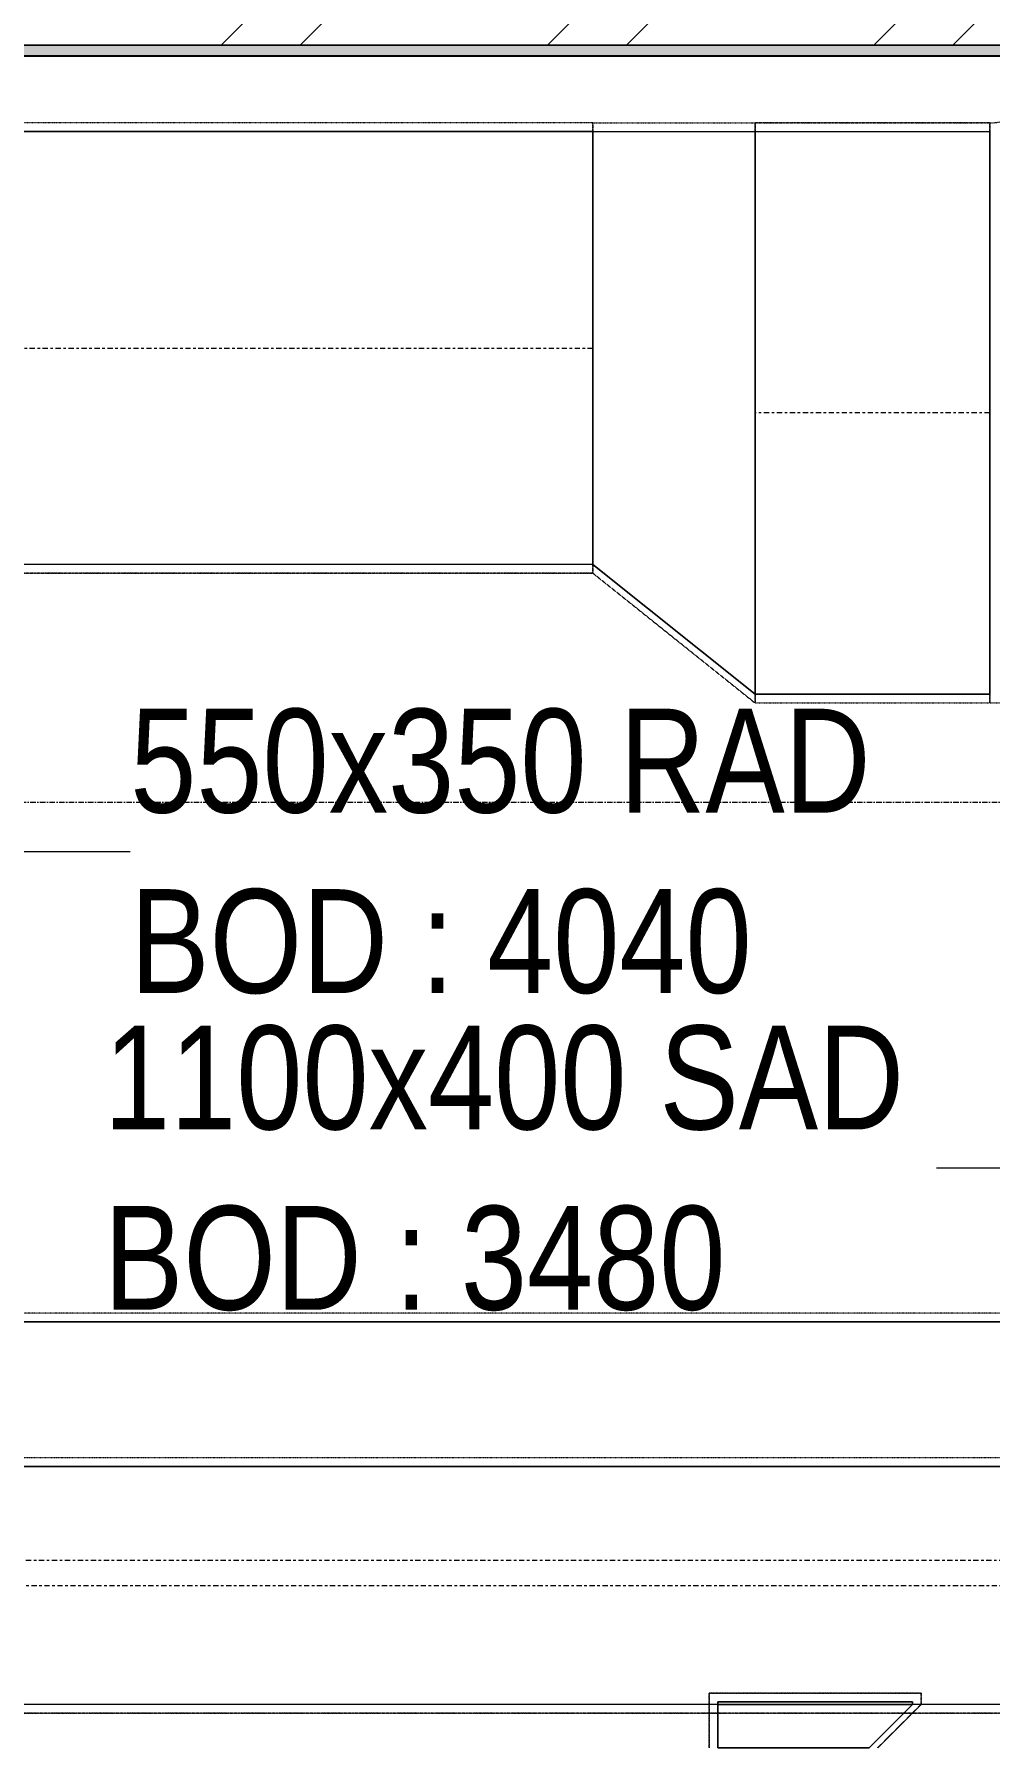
# Model space of a CAD drawing. Header units: inches. Extents: x -83664 to 20107, y -47222 to 19398.
# Drawn here: x -6834 to -4625, y -29948 to -25990 of the extents above; entities that cross this region are included whole.
import ezdxf

# ---------------------------------------------------------------- set-up
doc = ezdxf.new("R2010")
doc.units = ezdxf.units.IN
doc.header["$MEASUREMENT"] = 0
for name, pattern in [('Center', [29.999999, 12, -6, 6, -6]), ('Grid Line', [22.225, 12.7, -3.175, 3.175, -3.175]), ('Hidden 0_50', [1.0584, 0.5292, -0.5292])]:
    doc.linetypes.add(name, pattern=pattern)
for name, color, linetype, lineweight in [('A-WALL', 7, 'Continuous', 9), ('A-WALL-PATT', 7, 'Continuous', 25), ('M-HVAC-DUCT-CNTR', 7, 'Center', 9), ('M-HVAC-DUCT-IDEN', 7, 'Continuous', 18), ('S-GRID', 7, 'Continuous', 9)]:
    doc.layers.add(name, color=color, linetype=linetype, lineweight=lineweight)
doc.layers.add('M-HVAC-DUCT', color=7, linetype='Continuous', lineweight=9, true_color=0xffe97f)
doc.styles.add('Arial Narrow_21', font='ARIALN.TTF', dxfattribs={"height": 240})
pattern_1 = [(0, (0, 0), (1219.2, 304.8), [50.292, -864.108, 50.292, -864.108, -4876.8]), (0, (0, 0), (1219.2, 304.8), [-1828.8, 50.292, -1778.508, 50.292, -864.108, -2133.6]), (0, (0, 0), (1219.2, 304.8), [-4572, 50.292, -559.308, 50.292, -1473.708]), (120, (457.2, 152.4), (-873.56454, 903.45817), [50.292, -864.108, 50.292, -864.108, -4876.8]), (120, (457.2, 152.4), (-873.56454, 903.45817), [-1828.8, 50.292, -1778.508, 50.292, -864.108, -2133.6]), (120, (457.2, 152.4), (-873.56454, 903.45817), [-4572, 50.292, -559.308, 50.292, -1473.708]), (240, (609.6, 762), (-345.63546, -1208.25817), [50.292, -864.108, 50.292, -864.108, -4876.8]), (240, (609.6, 762), (-345.63546, -1208.25817), [-1828.8, 50.292, -1778.508, 50.292, -864.108, -2133.6]), (240, (609.6, 762), (-345.63546, -1208.25817), [-4572, 50.292, -559.308, 50.292, -1473.708])]
pattern_2 = [(45, (0, 0), (-377.1708, 377.1708), []), (45, (0, 571.5), (-377.1708, 377.1708), [])]

# ---------------------------------------------------------------- blocks, each defined once
blk = doc.blocks.new('M_Rectangular Tap - Beveled - Standard-7399572-FIRST FLOOR AC CONDITIONING LAYOUT - PART A')
at = {"layer": 'M-HVAC-DUCT', "color": 6, "true_color": 0xff00ff}
for p, q in [((100, 175), (-6.096, 175)), ((-6.096, 175), (100, 175)), ((-6.096, 175), (-6.096, -275)), ((-6.096, -275), (-6.096, 175)), ((100, 175), (100, -175)), ((100, -175), (100, 175)), ((0, -275), (100, -175)), ((0, -275), (100, -175)), ((-6.096, -275), (0, -275)), ((0, -275), (-6.096, -275))]:
    blk.add_line(p, q, dxfattribs=at)
blk = doc.blocks.new('M_Rectangular Transition - Length - Standard-8296291-FIRST FLOOR AC CONDITIONING LAYOUT - PART A')
at = {"layer": 'M-HVAC-DUCT', "color": 6, "true_color": 0xff00ff}
for p, q in [((0, 500), (0, -500)), ((0, 500), (375, 500)), ((0, 500), (375, 500)), ((0, -500), (0, 500)), ((375, -800), (375, 500)), ((375, 500), (375, -800)), ((0, -500), (375, -800)), ((375, -800), (0, -500))]:
    blk.add_line(p, q, dxfattribs=at)
blk = doc.blocks.new('TEMW-SMBZ-HO-BM-HVAC-00002_rvt-1-FIRST FLOOR AC CONDITIONING LAYOUT - PART A')
at = {"layer": 'M-HVAC-DUCT', "color": 6, "linetype": 'Hidden 0_50', "true_color": 0xff00ff}
for p, q in [((145914.4, 72177.7), (142122.5, 72177.7)), ((145914.4, 72177.7), (142122.5, 72177.7)), ((145914.4, 72177.7), (145914.4, 71137.7)), ((145914.4, 72177.7), (146289.4, 72177.7)), ((145914.4, 72177.7), (146289.4, 72177.7)), ((145914.4, 71137.7), (145914.4, 72177.7)), ((145914.4, 71137.7), (145914.4, 72177.7)), ((145914.4, 72177.7), (145914.4, 71137.7)), ((146289.4, 72177.7), (146289.4, 70837.7)), ((146289.4, 70837.7), (146289.4, 72177.7)), ((146832, 72177.7), (146289.4, 72177.7)), ((146289.4, 72177.7), (146832, 72177.7)), ((146289.4, 70837.7), (146289.4, 72177.7)), ((146289.4, 72177.7), (146289.4, 70837.7)), ((146832, 72177.7), (146832, 70837.7)), ((146832, 70837.7), (146832, 72177.7)), ((146832, 72177.7), (146832, 70837.7)), ((146832, 70837.7), (146832, 72177.7)), ((142122.5, 71137.7), (145914.4, 71137.7)), ((145914.4, 71137.7), (142122.5, 71137.7)), ((145914.4, 71137.7), (146289.4, 70837.7)), ((146289.4, 70837.7), (145914.4, 71137.7)), ((146289.4, 70837.7), (146832, 70837.7)), ((146289.4, 70837.7), (146832, 70837.7)), ((148886.8, 69094), (142186.8, 69094)), ((148886.8, 69094), (142186.8, 69094)), ((146183.3, 68424), (146183.3, 68550.1)), ((146183.3, 68550.1), (146673.3, 68550.1)), ((146673.3, 68550.1), (146183.3, 68550.1)), ((146183.3, 68550.1), (146183.3, 68424)), ((146673.3, 68550.1), (146673.3, 68524)), ((146673.3, 68524), (146673.3, 68550.1)), ((142186.8, 68504), (148886.8, 68504)), ((148886.8, 68504), (142186.8, 68504)), ((146673.3, 68524), (146573.3, 68424)), ((146573.3, 68424), (146673.3, 68524))]:
    blk.add_line(p, q, dxfattribs=at)
at = {"layer": 'M-HVAC-DUCT', "color": 6, "true_color": 0xff00ff}
for p, q in [((142122.5, 72157.7), (145914.4, 72157.7)), ((145914.4, 72157.7), (142122.5, 72157.7)), ((145914.4, 72157.7), (145914.4, 71157.7)), ((145914.4, 71157.7), (145914.4, 72157.7)), ((146289.4, 70857.7), (146289.4, 72157.7)), ((146289.4, 72157.7), (146289.4, 70857.7)), ((146289.4, 72157.7), (146832, 72157.7)), ((146289.4, 72157.7), (146832, 72157.7)), ((146832, 70857.7), (146832, 72157.7)), ((146832, 72157.7), (146832, 70857.7)), ((145914.4, 71157.7), (142122.5, 71157.7)), ((145914.4, 71157.7), (142122.5, 71157.7)), ((146832, 70857.7), (146289.4, 70857.7)), ((146289.4, 70857.7), (146832, 70857.7)), ((142186.8, 69074), (148886.8, 69074)), ((148886.8, 69074), (142186.8, 69074)), ((146203.3, 68524), (146203.3, 68530.1)), ((146203.3, 68530.1), (146203.3, 68524)), ((146203.3, 68530.1), (146653.3, 68530.1)), ((146653.3, 68530.1), (146203.3, 68530.1)), ((146653.3, 68530.1), (146653.3, 68524)), ((146653.3, 68524), (146653.3, 68530.1)), ((148886.8, 68524), (142186.8, 68524)), ((148886.8, 68524), (142186.8, 68524)), ((146203.3, 68524), (146653.3, 68524)), ((146653.3, 68524), (146203.3, 68524))]:
    blk.add_line(p, q, dxfattribs=at)
at = {"layer": 'M-HVAC-DUCT', "color": 30, "linetype": 'Hidden 0_50', "true_color": 0xff7f00}
blk.add_line((150082.7, 69427.7), (141124, 69427.7), dxfattribs=at)
blk.add_line((150082.7, 69427.7), (141124, 69427.7), dxfattribs=at)
at = {"layer": 'M-HVAC-DUCT', "color": 30, "true_color": 0xff7f00}
for p, q in [((141124, 69407.7), (150082.7, 69407.7)), ((150082.7, 69407.7), (141124, 69407.7))]:
    blk.add_line(p, q, dxfattribs=at)
at = {"layer": 'M-HVAC-DUCT', "color": 6, "linetype": 'Hidden 0_50', "true_color": 0xff00ff}
for radius in [110, 1450, 1450, 110]:
    blk.add_arc((146832, 72287.7), radius, 270, 0, dxfattribs=at)
at = {"layer": 'M-HVAC-DUCT-CNTR', "color": 6, "true_color": 0xff00ff}
for p, q in [((142122.5, 71657.7), (145914.4, 71657.7)), ((146832, 71507.7), (146289.4, 71507.7)), ((142186.8, 68799), (148886.8, 68799))]:
    blk.add_line(p, q, dxfattribs=at)
at = {"layer": 'M-HVAC-DUCT-CNTR', "color": 30, "true_color": 0xff7f00}
blk.add_line((141124, 68857.7), (150082.7, 68857.7), dxfattribs=at)
at = {"layer": 'M-HVAC-DUCT', "color": 6, "linetype": 'Hidden 0_50', "lineweight": 9, "true_color": 0xff00ff}
blk.add_blockref('M_Rectangular Transition - Length - Standard-8296291-FIRST FLOOR AC CONDITIONING LAYOUT - PART A', (145914.4, 71657.7), dxfattribs=at)
at = {"layer": 'M-HVAC-DUCT', "color": 6, "linetype": 'Hidden 0_50', "lineweight": 9, "true_color": 0xff00ff, "extrusion": (0, 0, -1), "rotation": 270}
blk.add_blockref('M_Rectangular Tap - Beveled - Standard-7399572-FIRST FLOOR AC CONDITIONING LAYOUT - PART A', (-146378.3, 68524), dxfattribs=at)
blk = doc.blocks.new('TEMW-SMBZ-HO-BM-HVAC-00002_rvt-2-FIRST FLOOR AC CONDITIONING LAYOUT - PART A')
at = {"layer": 'M-HVAC-DUCT', "color": 6, "linetype": 'Hidden 0_50', "true_color": 0xff00ff}
for p, q in [((145914.4, 72177.7), (142122.5, 72177.7)), ((145914.4, 72177.7), (142122.5, 72177.7)), ((145914.4, 72177.7), (145914.4, 71137.7)), ((145914.4, 72177.7), (146289.4, 72177.7)), ((145914.4, 72177.7), (146289.4, 72177.7)), ((145914.4, 71137.7), (145914.4, 72177.7)), ((145914.4, 71137.7), (145914.4, 72177.7)), ((145914.4, 72177.7), (145914.4, 71137.7)), ((146289.4, 72177.7), (146289.4, 70837.7)), ((146289.4, 70837.7), (146289.4, 72177.7)), ((146832, 72177.7), (146289.4, 72177.7)), ((146289.4, 72177.7), (146832, 72177.7)), ((146289.4, 70837.7), (146289.4, 72177.7)), ((146289.4, 72177.7), (146289.4, 70837.7)), ((146832, 72177.7), (146832, 70837.7)), ((146832, 70837.7), (146832, 72177.7)), ((146832, 72177.7), (146832, 70837.7)), ((146832, 70837.7), (146832, 72177.7)), ((142122.5, 71137.7), (145914.4, 71137.7)), ((145914.4, 71137.7), (142122.5, 71137.7)), ((145914.4, 71137.7), (146289.4, 70837.7)), ((146289.4, 70837.7), (145914.4, 71137.7)), ((146289.4, 70837.7), (146832, 70837.7)), ((146289.4, 70837.7), (146832, 70837.7)), ((148886.8, 69094), (142186.8, 69094)), ((148886.8, 69094), (142186.8, 69094)), ((146183.3, 68424), (146183.3, 68550.1)), ((146183.3, 68550.1), (146673.3, 68550.1)), ((146673.3, 68550.1), (146183.3, 68550.1)), ((146183.3, 68550.1), (146183.3, 68424)), ((146673.3, 68550.1), (146673.3, 68524)), ((146673.3, 68524), (146673.3, 68550.1)), ((142186.8, 68504), (148886.8, 68504)), ((148886.8, 68504), (142186.8, 68504)), ((146673.3, 68524), (146573.3, 68424)), ((146573.3, 68424), (146673.3, 68524))]:
    blk.add_line(p, q, dxfattribs=at)
at = {"layer": 'M-HVAC-DUCT', "color": 6, "true_color": 0xff00ff}
for p, q in [((142122.5, 72157.7), (145914.4, 72157.7)), ((145914.4, 72157.7), (142122.5, 72157.7)), ((145914.4, 72157.7), (145914.4, 71157.7)), ((145914.4, 71157.7), (145914.4, 72157.7)), ((146289.4, 70857.7), (146289.4, 72157.7)), ((146289.4, 72157.7), (146289.4, 70857.7)), ((146289.4, 72157.7), (146832, 72157.7)), ((146289.4, 72157.7), (146832, 72157.7)), ((146832, 70857.7), (146832, 72157.7)), ((146832, 72157.7), (146832, 70857.7)), ((145914.4, 71157.7), (142122.5, 71157.7)), ((145914.4, 71157.7), (142122.5, 71157.7)), ((146832, 70857.7), (146289.4, 70857.7)), ((146289.4, 70857.7), (146832, 70857.7)), ((142186.8, 69074), (148886.8, 69074)), ((148886.8, 69074), (142186.8, 69074)), ((146203.3, 68524), (146203.3, 68530.1)), ((146203.3, 68530.1), (146203.3, 68524)), ((146203.3, 68530.1), (146653.3, 68530.1)), ((146653.3, 68530.1), (146203.3, 68530.1)), ((146653.3, 68530.1), (146653.3, 68524)), ((146653.3, 68524), (146653.3, 68530.1)), ((148886.8, 68524), (142186.8, 68524)), ((148886.8, 68524), (142186.8, 68524)), ((146203.3, 68524), (146653.3, 68524)), ((146653.3, 68524), (146203.3, 68524))]:
    blk.add_line(p, q, dxfattribs=at)
at = {"layer": 'M-HVAC-DUCT', "color": 30, "linetype": 'Hidden 0_50', "true_color": 0xff7f00}
blk.add_line((150082.7, 69427.7), (141124, 69427.7), dxfattribs=at)
blk.add_line((150082.7, 69427.7), (141124, 69427.7), dxfattribs=at)
at = {"layer": 'M-HVAC-DUCT', "color": 30, "true_color": 0xff7f00}
for p, q in [((141124, 69407.7), (150082.7, 69407.7)), ((150082.7, 69407.7), (141124, 69407.7))]:
    blk.add_line(p, q, dxfattribs=at)
at = {"layer": 'M-HVAC-DUCT', "color": 6, "linetype": 'Hidden 0_50', "true_color": 0xff00ff}
for radius in [110, 1450, 1450, 110]:
    blk.add_arc((146832, 72287.7), radius, 270, 0, dxfattribs=at)
at = {"layer": 'M-HVAC-DUCT-CNTR', "color": 6, "true_color": 0xff00ff}
for p, q in [((142122.5, 71657.7), (145914.4, 71657.7)), ((146832, 71507.7), (146289.4, 71507.7)), ((142186.8, 68799), (148886.8, 68799))]:
    blk.add_line(p, q, dxfattribs=at)
at = {"layer": 'M-HVAC-DUCT-CNTR', "color": 30, "true_color": 0xff7f00}
blk.add_line((141124, 68857.7), (150082.7, 68857.7), dxfattribs=at)
at = {"layer": 'M-HVAC-DUCT', "color": 6, "linetype": 'Hidden 0_50', "lineweight": 9, "true_color": 0xff00ff}
blk.add_blockref('M_Rectangular Transition - Length - Standard-8296291-FIRST FLOOR AC CONDITIONING LAYOUT - PART A', (145914.4, 71657.7), dxfattribs=at)
at = {"layer": 'M-HVAC-DUCT', "color": 6, "linetype": 'Hidden 0_50', "lineweight": 9, "true_color": 0xff00ff, "extrusion": (0, 0, -1), "rotation": 270}
blk.add_blockref('M_Rectangular Tap - Beveled - Standard-7399572-FIRST FLOOR AC CONDITIONING LAYOUT - PART A', (-146378.3, 68524), dxfattribs=at)
blk = doc.blocks.new('SMBZ_Hospital Arch Model_2026_01_29_rvt-1-FIRST FLOOR AC CONDITIONING LAYOUT - PART A')
at = {"layer": 'A-WALL-PATT', "lineweight": 9, "true_color": 0xbbbbbb}
h = blk.add_hatch(dxfattribs=at)
h.set_pattern_fill('FP_12', color=9, style=0, pattern_type=2)
h.set_pattern_definition(pattern_2)
h.paths.add_polyline_path([(166659.4, 72357.7), (166659.4, 72557.7), (115109.4, 72557.7), (115109.4, 72357.7), (166461.3, 72357.7), (166461.3, 72526), (166611.3, 72526), (166611.3, 72357.7), (166634.4, 72357.7)])
h.paths.add_polyline_path([(148287, 72382.7), (146937, 72382.7), (146937, 72532.7), (148287, 72532.7), (148287, 72428.4)])
h.paths.add_polyline_path([(151156.4, 72382.7), (150032.4, 72382.7), (150032.4, 72532.7), (151156.4, 72532.7), (151156.4, 72417.2)])
h.paths.add_polyline_path([(134923.8, 72404.6), (134923.8, 72554.6), (135947.8, 72554.6), (135947.8, 72404.6)])
h = blk.add_hatch(dxfattribs=at)
h.set_pattern_fill('FP_12', color=9, style=0, pattern_type=2)
h.set_pattern_definition(pattern_2)
h.paths.add_polyline_path([(166659.4, 72357.7), (166659.4, 72557.7), (123686, 72557.7), (123686, 72357.7), (166461.3, 72357.7), (166461.3, 72526), (166611.3, 72526), (166611.3, 72357.7), (166634.4, 72357.7)])
h.paths.add_polyline_path([(148287, 72382.7), (146937, 72382.7), (146937, 72532.7), (148287, 72532.7), (148287, 72442.6)])
h.paths.add_polyline_path([(150032.4, 72382.7), (150032.4, 72532.7), (151156.4, 72532.7), (151156.4, 72382.7)])
h.paths.add_polyline_path([(134923.8, 72404.6), (134923.8, 72554.6), (135947.8, 72554.6), (135947.8, 72404.6)])
h = blk.add_hatch(dxfattribs=at)
h.set_pattern_fill('FP_13', color=9, style=0, pattern_type=2)
h.set_pattern_definition(pattern_1)
h.paths.add_polyline_path([(166434.4, 72332.7), (166434.4, 72357.7), (115134.4, 72357.7), (115134.4, 72332.7), (166409.4, 72332.7)])
h = blk.add_hatch(dxfattribs=at)
h.set_pattern_fill('FP_13', color=9, style=0, pattern_type=2)
h.set_pattern_definition(pattern_1)
h.paths.add_polyline_path([(124084.4, 72332.7), (166434.4, 72332.7), (166434.4, 72357.7), (123884.4, 72357.7), (123884.4, 72332.7)])
at = {"layer": 'A-WALL', "color": 9, "true_color": 0xbbbbbb}
for p, q in [((166434.4, 72357.7), (124159.4, 72357.7)), ((124159.4, 72357.7), (166434.4, 72357.7)), ((124309.4, 72332.7), (166409.4, 72332.7)), ((124309.4, 72332.7), (166409.4, 72332.7))]:
    blk.add_line(p, q, dxfattribs=at)
at = {"layer": 'A-WALL', "color": 9, "lineweight": 25, "true_color": 0xbbbbbb}
for p in [(124159.4, 72332.7), (124309.4, 72332.7)]:
    blk.add_line(p, (166409.4, 72332.7), dxfattribs=at)

msp = doc.modelspace()

# ---------------------------------------------------------------- linework, layer by layer
at = {"layer": 'M-HVAC-DUCT-IDEN', "lineweight": 9}
for p, q in [((-6947.8, -27877.4), (-6611.6, -27877.4)), ((-4438.2, -28609.3), (-4747.7, -28609.3))]:
    msp.add_line(p, q, dxfattribs=at)
at = {"layer": 'S-GRID', "color": 254, "linetype": 'Grid Line', "true_color": 0xdcdcdc}
msp.add_line((20106.7, -27764.5), (-81517, -27764.5), dxfattribs=at)

# ---------------------------------------------------------------- block references
at = {"lineweight": 5}
for name in ['SMBZ_Hospital Arch Model_2026_01_29_rvt-1-FIRST FLOOR AC CONDITIONING LAYOUT - PART A', 'TEMW-SMBZ-HO-BM-HVAC-00002_rvt-1-FIRST FLOOR AC CONDITIONING LAYOUT - PART A', 'TEMW-SMBZ-HO-BM-HVAC-00002_rvt-2-FIRST FLOOR AC CONDITIONING LAYOUT - PART A']:
    msp.add_blockref(name, (-151456.7, -98372.2), dxfattribs=at)

# ---------------------------------------------------------------- texts
at = {"layer": 'M-HVAC-DUCT-IDEN', "lineweight": 9, "char_height": 240, "attachment_point": 1, "style": 'Arial Narrow_21'}
for s, insert, width in [('550x350 RAD', (-6611.6, -27547.8), 2152.531), ('BOD : 4040', (-6611.6, -27964.6), 1803.797), ('1100x400 SAD', (-6672.2, -28279.7), 2320.885), ('BOD : 3480', (-6672.2, -28696.4), 1803.797)]:
    msp.add_mtext(s, dxfattribs=dict(at, insert=insert, width=width))

doc.saveas('drawing.dxf')
